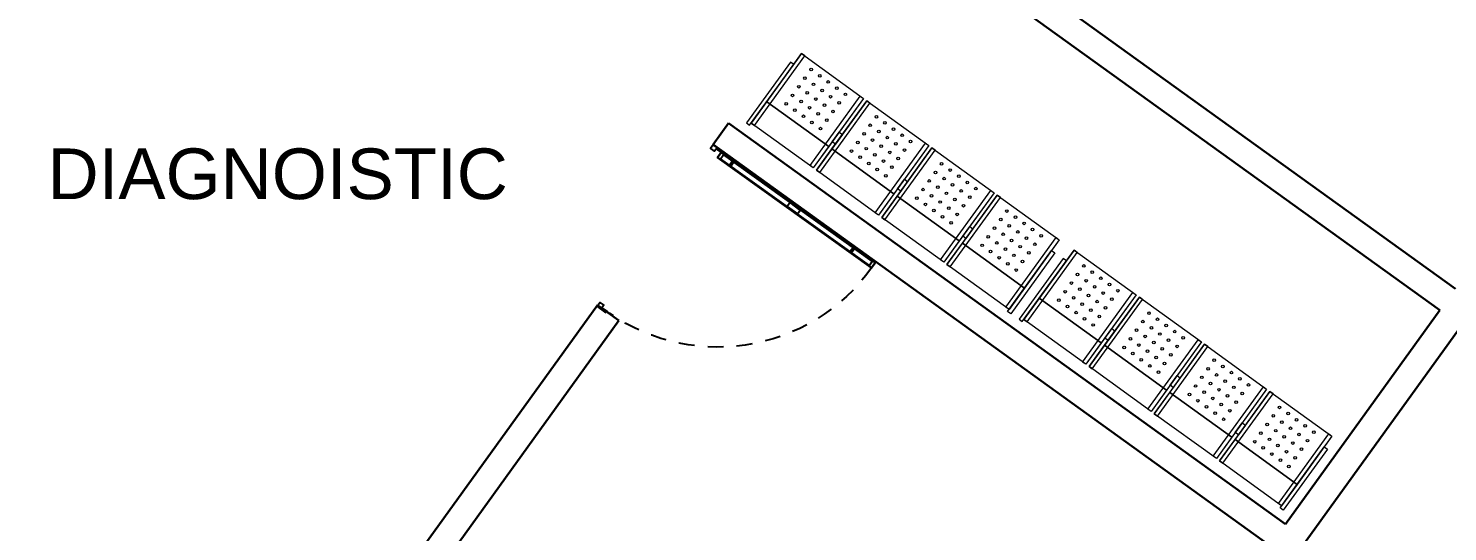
# Model space of a CAD drawing. Header units: metres. Extents: x 141303 to 146299, y 125960 to 127091.
# Drawn here: x 146017.86 to 146028.61, y 126156.98 to 126160.79 of the extents above; entities that cross this region are included whole.
import ezdxf

# ---------------------------------------------------------------- set-up
doc = ezdxf.new("R2010")
doc.units = ezdxf.units.M
doc.header["$MEASUREMENT"] = 0
doc.linetypes.add('C08_MUROS SERVICIOS$0$HIDDE100', pattern=[0.16, 0.1, -0.06])
for name, color, linetype in [('DIMENSION', 50, 'Continuous'), ('door', 12, 'Continuous'), ('FURNITURE', 6, 'Continuous')]:
    doc.layers.add(name, color=color, linetype=linetype)
for name, color, linetype, lineweight in [('LETTERING', 50, 'Continuous', 30), ('NVMI_WALL', 7, 'Continuous', 30), ('PLINTH', 80, 'Continuous', 30)]:
    doc.layers.add(name, color=color, linetype=linetype, lineweight=lineweight)
doc.layers.get('0').off()
doc.styles.get("Standard").update_dxf_attribs({"font": 'arial.ttf'})
doc.dimstyles.get("Standard").update_dxf_attribs({"dimtxt": 0.18, "dimasz": 0.18, "dimexe": 0.18, "dimexo": 0.0625, "dimgap": 0.09, "dimtad": 0, "dimtih": 1, "dimtoh": 1, "dimdec": 4, "dimzin": 0, "dimdsep": 46, "dimtxsty": 'Standard', "dimcen": 0.09, "dimadec": 0, "dimazin": 0, "dimtfac": 1, "dimtdec": 4, "dimtofl": 0, "dimtmove": 0, "dimatfit": 3, "dimfxl": 1, "dimtolj": 1, "dimtzin": 0, "dimarcsym": 0})

# ---------------------------------------------------------------- blocks, each defined once
blk = doc.blocks.new('C05 _MOB-EQUIP URGENCIAS Y TOCOCIRUGÍA$0$006_URGENCIAS & TOCOCIRUGÍA$0$sala espera urgencias')
at = {"lineweight": 0}
for p, q in [((261.572, -7.31), (260.992, -7.31)), ((262.182, -7.31), (261.602, -7.31)), ((262.792, -7.31), (262.212, -7.31)), ((263.402, -7.31), (262.822, -7.31))]:
    blk.add_line(p, q, dxfattribs=at)
for points in [[(260.992, -6.86), (261.572, -6.86), (261.572, -7.31), (260.992, -7.31)], [(261.022, -6.86), (260.992, -6.86), (260.992, -7.51), (261.022, -7.51)], [(261.542, -6.86), (261.572, -6.86), (261.572, -7.51), (261.542, -7.51)], [(261.602, -6.86), (262.182, -6.86), (262.182, -7.31), (261.602, -7.31)], [(261.632, -6.86), (261.602, -6.86), (261.602, -7.51), (261.632, -7.51)], [(262.152, -6.86), (262.182, -6.86), (262.182, -7.51), (262.152, -7.51)], [(262.212, -6.86), (262.792, -6.86), (262.792, -7.31), (262.212, -7.31)], [(262.242, -6.86), (262.212, -6.86), (262.212, -7.51), (262.242, -7.51)], [(262.762, -6.86), (262.792, -6.86), (262.792, -7.51), (262.762, -7.51)], [(262.822, -6.86), (263.402, -6.86), (263.402, -7.31), (262.822, -7.31)], [(262.852, -6.86), (262.822, -6.86), (262.822, -7.51), (262.852, -7.51)], [(263.372, -6.86), (263.402, -6.86), (263.402, -7.51), (263.372, -7.51)], [(260.992, -6.96), (260.962, -6.96), (260.962, -7.53), (260.992, -7.53)], [(263.402, -6.96), (263.432, -6.96), (263.432, -7.53), (263.402, -7.53)], [(261.572, -7.175), (261.602, -7.175), (261.602, -7.265), (261.572, -7.265)], [(262.182, -7.175), (262.212, -7.175), (262.212, -7.265), (262.182, -7.265)], [(262.792, -7.175), (262.822, -7.175), (262.822, -7.265), (262.792, -7.265)], [(260.992, -7.31), (261.572, -7.31), (261.572, -7.51), (260.992, -7.51)], [(261.602, -7.31), (262.182, -7.31), (262.182, -7.51), (261.602, -7.51)], [(262.212, -7.31), (262.792, -7.31), (262.792, -7.51), (262.212, -7.51)], [(262.822, -7.31), (263.402, -7.31), (263.402, -7.51), (262.822, -7.51)]]:
    blk.add_lwpolyline(points, close=True, dxfattribs=at)
for centre in [(261.122, -6.915), (261.122, -6.995), (261.202, -6.915), (261.202, -6.995), (261.282, -6.915), (261.282, -6.995), (261.362, -6.915), (261.362, -6.995), (261.442, -6.915), (261.442, -6.995), (261.732, -6.915), (261.732, -6.995), (261.812, -6.915), (261.812, -6.995), (261.892, -6.915), (261.892, -6.995), (261.972, -6.915), (261.972, -6.995), (262.052, -6.915), (262.052, -6.995), (262.342, -6.915), (262.342, -6.995), (262.422, -6.915), (262.422, -6.995), (262.502, -6.915), (262.502, -6.995), (262.582, -6.915), (262.582, -6.995), (262.662, -6.915), (262.662, -6.995), (262.952, -6.915), (262.952, -6.995), (263.032, -6.915), (263.032, -6.995), (263.112, -6.915), (263.112, -6.995), (263.192, -6.915), (263.192, -6.995), (263.272, -6.915), (263.272, -6.995), (261.122, -7.075), (261.202, -7.075), (261.282, -7.075), (261.362, -7.075), (261.442, -7.075), (261.732, -7.075), (261.812, -7.075), (261.892, -7.075), (261.972, -7.075), (262.052, -7.075), (262.342, -7.075), (262.422, -7.075), (262.502, -7.075), (262.582, -7.075), (262.662, -7.075), (262.952, -7.075), (263.032, -7.075), (263.112, -7.075), (263.192, -7.075), (263.272, -7.075), (261.122, -7.156), (261.202, -7.156), (261.282, -7.156), (261.362, -7.156), (261.442, -7.156), (261.732, -7.156), (261.812, -7.156), (261.892, -7.156), (261.972, -7.156), (262.052, -7.156), (262.342, -7.156), (262.422, -7.156), (262.502, -7.156), (262.582, -7.156), (262.662, -7.156), (262.952, -7.156), (263.032, -7.156), (263.112, -7.156), (263.192, -7.156), (263.272, -7.156), (261.122, -7.236), (261.202, -7.236), (261.282, -7.236), (261.362, -7.236), (261.442, -7.236), (261.732, -7.236), (261.812, -7.236), (261.892, -7.236), (261.972, -7.236), (262.052, -7.236), (262.342, -7.236), (262.422, -7.236), (262.502, -7.236), (262.582, -7.236), (262.662, -7.236), (262.952, -7.236), (263.032, -7.236), (263.112, -7.236), (263.192, -7.236), (263.272, -7.236)]:
    blk.add_circle(centre, 0.01, dxfattribs=at)
blk = doc.blocks.new('*D335')
at = {"layer": 'Defpoints', "color": 0, "transparency": 16777216}
for p in [(146035.386, 126167.79), (146037.354, 126166.372), (146018.427, 126144.262)]:
    blk.add_point(p, dxfattribs=at)
at = {"layer": 'DIMENSION', "color": 0, "lineweight": -2, "transparency": 16777216}
for p, q in [((146035.436, 126167.754), (146037.5, 126166.266)), ((146037.249, 126166.226), (146029.006, 126154.789)), ((146020.501, 126142.989), (146028.744, 126154.426)), ((146018.478, 126144.226), (146020.542, 126142.738))]:
    blk.add_line(p, q, dxfattribs=at)
at = {"layer": 'DIMENSION', "color": 0, "transparency": 16777216}
for points in [[(146037.224, 126166.243), (146037.273, 126166.208), (146037.354, 126166.372)], [(146020.476, 126143.007), (146020.525, 126142.972), (146020.395, 126142.843)]]:
    blk.add_solid(points, dxfattribs=at)
at = {"layer": 'DIMENSION', "color": 0, "transparency": 16777216, "insert": (146028.875, 126154.607), "char_height": 0.18, "attachment_point": 5}
blk.add_mtext('\\A1;29.0028', dxfattribs=at)
blk = doc.blocks.new('C08_MUROS SERVICIOS$0$DOOR 1.20')
at = {"linetype": 'C08_MUROS SERVICIOS$0$HIDDE100'}
blk.add_lwpolyline([(187.5856, 86.3393, -0.424767), (188.7856, 87.5793)], format="xyb", dxfattribs=at)
at = {"linetype": 'ByBlock'}
blk.add_lwpolyline([(188.8256, 86.3793), (188.8256, 87.5793), (188.7856, 87.5793), (188.7856, 86.3793), (188.8256, 86.3793)], dxfattribs=at)
for points in [[(188.8256, 87.5593), (188.7856, 87.5593), (188.7856, 87.5793), (188.8256, 87.5793)], [(188.8206, 87.4097), (188.7906, 87.4097), (188.7906, 87.4193), (188.8206, 87.4193)], [(188.7956, 87.4193), (188.8156, 87.4193), (188.8156, 87.4097), (188.7956, 87.4097)], [(188.7906, 86.9989), (188.8206, 86.9989), (188.8206, 86.9189), (188.7906, 86.9189)], [(188.8206, 86.4693), (188.7906, 86.4693), (188.7906, 86.4789), (188.8206, 86.4789)], [(188.7956, 86.4789), (188.8156, 86.4789), (188.8156, 86.4693), (188.7956, 86.4693)], [(188.8256, 86.3793), (188.7856, 86.3793), (188.7856, 86.3993), (188.8256, 86.3993)]]:
    blk.add_lwpolyline(points, close=True)
blk.add_lwpolyline([(188.8206, 86.3993), (188.8206, 87.5593), (188.7906, 87.5593), (188.7906, 86.3993)], close=True, dxfattribs=at)
for points in [[(187.5756, 86.3793), (187.5756, 86.3093), (187.6056, 86.3093), (187.6056, 86.3393), (187.5856, 86.3393), (187.5856, 86.3793), (187.5756, 86.3793)], [(188.8356, 86.3793), (188.8356, 86.3093), (188.8056, 86.3093), (188.8056, 86.3393), (188.8256, 86.3393), (188.8256, 86.3793), (188.8356, 86.3793)]]:
    blk.add_lwpolyline(points)

msp = doc.modelspace()

# ---------------------------------------------------------------- linework, layer by layer
at = {"layer": 'NVMI_WALL'}
for p, q in [((146018.42724, 126144.26211), (146035.38572, 126167.7902)), ((146028.67299, 126158.81905), (146024.45457, 126161.85959)), ((146028.55605, 126158.6568), (146024.33762, 126161.69734)), ((146023.05124, 126159.91263), (146023.16819, 126160.07487)), ((146023.05124, 126159.91263), (146023.16819, 126160.07487)), ((146023.05124, 126159.91263), (146023.16819, 126160.07487)), ((146027.38661, 126157.03433), (146023.16819, 126160.07487)), ((146027.26967, 126156.87209), (146023.05124, 126159.91263)), ((146016.79475, 126151.2324), (146022.17416, 126158.69577)), ((146016.79475, 126151.2324), (146022.17416, 126158.69577)), ((146016.79475, 126151.2324), (146022.17416, 126158.69577)), ((146022.33641, 126158.57883), (146022.17416, 126158.69577)), ((146027.38661, 126157.03433), (146028.55605, 126158.6568)), ((146027.38661, 126157.03433), (146028.55605, 126158.6568)), ((146027.38661, 126157.03433), (146028.55605, 126158.6568)), ((146019.12045, 126154.11703), (146022.33641, 126158.57883))]:
    msp.add_line(p, q, dxfattribs=at)
at = {"layer": 'PLINTH'}
msp.add_line((146023.3031, 126151.02685), (146035.38572, 126167.7902), dxfattribs=at)

# ---------------------------------------------------------------- block references
at = {"layer": 'door', "xscale": -1.196557222226903, "yscale": 1.196557222226903, "zscale": 1.196557222226903, "rotation": 234.354416094535}
msp.add_blockref('C08_MUROS SERVICIOS$0$DOOR 1.20', (145807.44855, 126036.48002), dxfattribs=at)
at = {"layer": 'FURNITURE', "linetype": 'ByBlock', "lineweight": 0, "rotation": 324.1331230129708}
for p in [(145816.2365, 126319.07798), (145818.30147, 126317.58931)]:
    msp.add_blockref('C05 _MOB-EQUIP URGENCIAS Y TOCOCIRUGÍA$0$006_URGENCIAS & TOCOCIRUGÍA$0$sala espera urgencias', p, dxfattribs=at)

# ---------------------------------------------------------------- texts
at = {"layer": 'LETTERING', "insert": (146018.00879, 126159.88379), "char_height": 0.3840368, "attachment_point": 1}
msp.add_mtext_dynamic_manual_height_columns('DIAGNOISTIC', width=4.7266554, gutter_width=1.92018, heights=[0], dxfattribs=at)

# ---------------------------------------------------------------- dimensions: what is measured, and where the dimension line sits
at = {"layer": 'DIMENSION'}
dim = msp.add_aligned_dim(p1=(146018.42724, 126144.26211), p2=(146035.38572, 126167.7902), distance=-2.42625, dimstyle='Standard', dxfattribs=at)
dim.commit()
dim.dimension.update_dxf_attribs({"geometry": '*D335', "text_midpoint": (146028.87474, 126154.60748)})

doc.saveas('drawing.dxf')
